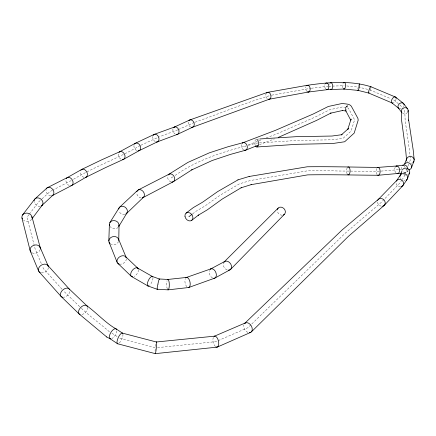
<?xml version="1.0" encoding="UTF-8"?>
<svg xmlns="http://www.w3.org/2000/svg" width="436" height="436" viewBox="0 0 436 436"><rect width="100%" height="100%" fill="white"/><g stroke="black" fill="none" stroke-linecap="round" stroke-linejoin="round"><path stroke-width="0.33" stroke-dasharray="2.18 1.64" d="M404.722 174.743L403.818 177.174L402.357 179.316M404.946 174.138L406.755 169.277M407.883 166.241L408.783 163.925M409.687 161.614L410.363 159.876L409.48 150.562L405.164 120.527L404.755 110.793L402.51 107.823M401.987 179.85L399.796 183.066L384.563 198.969M28.934 214.697L26.934 217.319L34.193 245.272M29.332 214.169L38.526 202.097L41.507 199.35M384.1 199.454L381.331 202.348L345.23 233.178L251.381 324.362M250.896 324.836L247.98 327.67L215.82 341.65L157.167 347.666M42.003 198.892L49.949 191.578L52.32 190.369M406.832 172.067L408.401 170.787M192.619 213.858L195.797 211.405L204.806 206.103L220.049 195.263L239.446 183.85L250.188 180.553L307.489 170.825L325.441 170.487L337.824 171.005L378.121 171.332L398.384 169.686M171.157 177.959L172.863 176.88M175.136 175.446C196.162 160.557 220.927 152.387 245.675 146.076M71.215 180.569L52.909 190.063M73.515 179.256C94.955 166.421 118.69 158.066 140.278 145.52M140.877 145.232L159.015 136.931M177.774 129.846L159.641 136.697M178.384 129.563L194.385 122.423M244.383 146.431L245.621 145.929M248.089 144.926L261.791 139.624M259.382 144.714L274.457 138.888M266.162 137.956L276.784 133.912L314.972 117.17L329.6 109.774L342.276 106.973L344.691 107.3M195.017 122.194C220.403 113.42 245.234 102.716 271.023 95.288M248.253 145.373L256.63 143.084L296.616 140.49L332.385 139.776L343.127 138.288L351.078 131.122L354.599 119.78L348.435 108.242L347.111 107.621M271.683 95.168L310.623 88.323M404.254 172.781L405.594 172.591M399.016 169.599L401.534 169.25M311.299 88.241L327.97 86.268M258.123 139.068L259.295 138.997M328.559 86.235L344.113 85.701M346.762 85.957L358.692 87.124L367.804 89.396M155.167 347.634L120.014 338.44L118.946 337.726M369.761 89.881L390.678 98.689M111.987 333.235L118.412 337.366M109.398 331.78C99.86 323.316 89.326 316.04 80.175 307.146M393.752 99.986L399.458 104.591M399.976 105.005L402.134 107.327M79.69 306.677L63.787 291.188M61.972 289.177L43.404 268.538L42.347 266.036M41.289 263.54L35.207 249.174L34.362 245.926M48.429 267.513A5.406 3.962 -31.8 0 1 41.349 272.898M40.221 249.496A5.254 4.131 -18.6 0 1 32.046 252.875M69.787 291.668A5.526 3.613 -42.8 0 1 63.138 297.292M87.641 307.32A5.63 3.423 -46.6 0 1 85.729 312.105A5.63 3.423 -46.6 0 1 81.074 314.656M190.581 126.996A3.88 2.883 67.1 0 1 188.232 122.047M175.136 134.059A3.962 2.899 66.8 0 1 173.021 128.696M155.281 141.613A4.055 2.927 66.4 0 1 152.851 136.239M267.241 98.607A3.543 2.523 75.8 0 1 266.074 93.745M136.697 150.551A4.153 3.107 61.7 0 1 134.059 144.926M120.897 159.085A4.246 3.107 62.2 0 1 118.488 153.221M40.254 206.244A4.791 3.837 38.4 0 1 34.095 201.546M31.594 219.172A5.079 4.202 9 0 1 23.549 220.284M84.034 177.381A4.453 3.199 60.5 0 1 80.371 171.604M69.226 185.523A4.54 3.243 59.7 0 1 65.994 179.343M50.729 195.851A4.676 3.493 53.1 0 1 46.003 190.183M247.937 332.406A5.428 3.761 58.3 0 1 243.849 324.891M381.391 206.19A4.186 3.564 45.4 0 1 377.456 201.546M400.57 186.755A4.011 3.526 37.1 0 1 395.997 183.125M404.859 180.727A3.962 3.537 25.4 0 1 403.894 180.776M400.455 178.689A3.962 3.537 25.4 0 1 400.019 177.599M408.216 174.607A3.919 3.51 18.4 0 1 407.6 174.918M405.469 175.136A3.919 3.51 18.4 0 1 404.755 174.961M404.303 174.781A3.919 3.51 18.4 0 1 403.665 174.416M167.299 288.932A5.21 1.319 89.2 0 1 167.07 280.74M118.254 227.232A4.851 4.082 14.7 0 1 110.134 226.584M124.816 214.468A4.682 3.837 37.7 0 1 118.832 210.833M243.642 149.875A3.962 2.807 71.4 0 1 241.811 143.896M118.581 241.359A4.987 4.077 -11.8 0 1 111.109 244.258M110.853 244.133A4.987 4.077 -11.8 0 1 110.608 243.986M116.755 330.891A5.766 2.562 -58.8 0 1 111.698 338.674M255.071 144.861A3.913 1.858 86.3 0 1 255.605 139.613M141.139 197.982A4.518 3.472 54.4 0 1 136.713 192.875M171.152 181.916A4.327 3.27 59.7 0 1 167.707 176.019M122.985 334.172A5.859 1.94 -65.5 0 1 118.924 343.35M155.085 351.035A5.881 0.512 -84.4 0 1 155.336 347.519M155.456 346.451A5.881 0.512 -84.4 0 1 155.854 343.704M186.842 286.73A5.161 2.491 78.1 0 1 185.158 278.991M215.357 346.489A5.635 2.703 76.9 0 1 213.313 337.426M227.178 269.944A4.932 3.701 54.3 0 1 223.417 263.175M212.49 277.939A5.014 3.243 66.8 0 1 209.46 270.429M407.567 112.314A3.477 3.057 -23.1 0 1 402.619 113.398M404.03 105.654A3.433 2.654 -44.1 0 1 403.605 106.776M401.207 108.738A3.433 2.654 -44.1 0 1 400.052 108.891M396.035 99.255A3.433 1.875 -59.6 0 1 393.425 102.88M370.862 88.285A3.368 0.643 -71.3 0 1 369.51 92.127M138.392 269.312A5.205 2.943 -53.1 0 1 138.43 269.53M138.457 269.759A5.205 2.943 -53.1 0 1 134.103 276.413M126.407 258.82A5.15 3.75 -35.1 0 1 119.846 264.2M282.337 215.199A4.404 3.662 44.8 0 1 277.285 210.435M152.992 278.054A5.237 1.94 -64.8 0 1 149.793 285.177M158.633 284A5.297 0.354 -78.1 0 1 158.568 284.321M306.808 91.38A3.417 2.24 82 0 1 305.963 86.639M325.594 88.884A3.368 2.049 85.4 0 1 324.994 84.497M346.189 109.567A3.428 0.365 -73.6 0 1 346.32 109M347.127 173.806A3.973 1.766 -89.8 0 1 347.209 167.855M376.911 174.367A3.935 2.022 88.3 0 1 376.671 168.487M357.918 88.889A3.357 0.534 -79.6 0 1 358.081 87.538M358.223 86.726A3.357 0.534 -79.6 0 1 358.588 85.222M342.892 87.767A3.352 1.461 -87.4 0 1 343.154 83.374M329.267 84.426A3.357 1.858 88 0 1 329.453 83.908M412.489 162.781A3.831 3.444 6.1 0 1 411.399 163.211M407.311 161.887A3.831 3.444 6.1 0 1 406.674 160.72M395.697 172.716A3.886 2.398 83.8 0 1 395.18 167.255M407.845 170.056A3.929 3.079 69.2 0 1 402.69 171.375M401.66 169.44A3.929 3.079 69.2 0 1 402.036 166.192M407.001 169.62A3.88 3.455 34.7 0 1 406.772 169.539M406.548 169.44A3.88 3.455 34.7 0 1 405.72 168.928M404.417 167.228A3.88 3.455 34.7 0 1 404.15 165.669"/><path stroke-width="0.65" d="M118.766 240.334L119.039 225.112M108.826 240.945L109.387 224.333M347.819 129.263L351.089 119.012L350.969 120.025M407.546 178.531L409.589 172.896M347.258 105.91L347.23 105.894A3.433 2.393 -51.7 0 0 345.982 107.191M400.177 175.61L402.014 170.792M411.404 167.882L414.037 160.949M404.608 164.001L406.761 158.6M347.857 129.323L348.506 128.511L341.464 134.773M118.914 226.235L126.963 212.942M109.856 222.622L119.083 207.885M403.066 185.382L407.148 179.321M396.52 180.749L400.493 175.027M32.171 218.556L42.336 205.002M22.498 214.992L34.711 199.187M384.361 205.236L402.788 185.725M378.301 199.459L396.798 180.406M230.639 269.334L284.452 214.267M224.131 261.932L278.206 208.065M251.278 331.976L348.282 236.47L384.203 205.389M126.353 213.684L143.608 197.143M244.689 323.37L342.184 229.892L378.628 199.154M42.014 205.361L53.034 195.088M119.687 207.138L137.689 190.336M35.027 198.821L47.028 187.921M191.764 220.322L198.516 215.041L198.151 215.286L207.285 209.847L222.289 199.023L241.359 187.665L241.004 187.823L251.316 184.608L251 184.684L307.696 174.869C331.197 174.471 354.702 175.13 378.219 175.261M188.913 216.719L192.091 214.267M186.068 213.111L193.252 207.634L202.511 202.25L217.629 191.617L238.072 179.823M173.43 181.643L192.074 169.708L191.72 169.898L212.223 160.502L230.502 154.388L245.632 150.191M168.885 174.275L187.921 162.394L209.285 152.856L228.099 146.719L243.31 142.621M86.088 177.185L71.766 185.485L52.315 195.584A4.676 3.493 53.1 0 1 51.677 195.797M67.209 177.632L81.668 169.457M123.72 159.244L139.302 150.578M215.008 277.999L230.088 269.759M119.611 151.81L135.253 143.319M210.697 268.958L224.883 261.393M142.91 197.666L173.25 181.747M138.223 189.96L169.064 174.171M47.584 187.573L67.389 177.539M85.908 177.278L105.49 167.626L123.546 159.331M139.128 150.665L157.549 141.771M81.843 169.364L101.724 159.81L119.786 151.717M341.426 134.898L342.135 134.659L331.981 136.037L296.431 136.664L259.878 138.959M135.427 143.231L154.208 134.392M177.561 134.31L192.799 127.127M174.324 127.083L189.633 120.042M278.244 137.427L316.416 120.483L331.049 113L330.559 113.186L342.598 110.482L342.255 110.499L346.097 111.011M217.319 347.072L250.477 332.477M214.327 336.238L245.479 322.869M245.795 150.131L258.161 145.183M242.977 142.73L275.492 130.326L313.364 113.932L328.313 106.471L342.293 103.446C345.11 104.139 349.318 103.501 351.285 106.15L357.907 118.352L358.196 120.14L354.19 133.1L344.663 141.76L332.657 143.531L296.802 144.311L256.891 146.987M157.38 141.842L177.392 134.381M192.63 127.198L269.453 99.157M154.377 134.321L174.493 127.012M189.796 119.971L267.344 92.41M188.804 287.477L214.643 278.173M210.882 268.876L186.281 277.503A5.161 2.491 78.1 0 1 190.036 282.185A5.161 2.491 78.1 0 1 188.178 287.547M249.06 176.493L307.282 166.775C330.859 166.481 354.43 167.179 378.023 167.397M237.887 179.877L249.218 176.444M269.148 99.239L308.459 92.029M267.65 92.328L307.396 85.282M401.578 173.157L378.35 175.25M396.684 166.002L403.769 165.037M308.317 92.045L327.191 89.674M307.538 85.265C328.466 82.257 350.304 80.295 370.818 86.715M188.499 287.542L168.094 289.853L157.14 289.281L147.957 285.962M167.876 279.454L186.586 277.427M216.992 347.154L155.281 353.64L117.578 343.759M156.355 341.988L214.654 336.156M377.898 167.408L396.831 165.991M327.065 89.691L344.058 89.037M167.958 279.454L159.331 278.98L152.371 276.479M343.966 89.037L358.12 90.405M358.087 90.394L368.703 93.048L392.095 102.945M122.325 333.099L156.388 341.993M370.856 86.726L395.414 97.026M115.938 328.809C106.291 323.55 96.612 312.89 86.835 305.75M79.325 314.138L106.804 337.028M106.651 336.952L110.204 338.794M137.569 268.036L152.475 276.538M131.552 276.511L147.848 285.907M116.08 328.886L122.554 333.186M110.057 338.718L117.469 343.704M395.621 97.146L403.267 103.272M391.888 102.825L398.76 108.411M125.59 256.635L137.858 268.26M86.993 305.898L69.133 288.883L47.611 265.192M117.785 263.3L131.258 276.288M61.144 296.524L79.167 313.991M39.017 271.699L60.991 296.355M403.622 103.626L407.616 108.847M398.406 108.063L401.899 112.733M345.661 110.51L350.669 120.014M40.052 247.174L48.173 266.009M118.538 239.086L126.238 257.611M30.253 250.94L38.613 271.072M109.06 242.193L117.126 262.336M31.937 216.654L40.232 247.659M21.931 217.984L30.171 250.695M401.322 111.136L401.66 120.886L405.774 151.15L406.543 160.083M414.189 159.669L413.192 149.973L408.652 119.976L408.685 120.374L408.194 110.444M40.259 272.604A5.406 3.962 -31.8 0 1 40.87 265.448A5.406 3.962 -31.8 0 1 48.385 266.734M31.13 252.237A5.254 4.131 -18.6 0 1 33.158 245.539A5.254 4.131 -18.6 0 1 40.286 247.915M40.325 248.171A5.254 4.131 -18.6 0 1 40.325 248.961M62.615 297.243A5.526 3.613 -42.8 0 1 61.983 290.763A5.526 3.613 -42.8 0 1 69.422 289.237M69.537 289.433A5.526 3.613 -42.8 0 1 69.64 289.64M80.11 314.541A5.63 3.423 -46.6 0 1 80.295 307.898A5.63 3.423 -46.6 0 1 87.26 306.236M87.369 306.426A5.63 3.423 -46.6 0 1 87.462 306.633M188.902 120.592A3.88 2.883 67.1 0 1 193.927 122.587A3.88 2.883 67.1 0 1 191.535 127.307M173.719 127.503A3.962 2.899 66.8 0 1 178.58 129.47A3.962 2.899 66.8 0 1 176.858 134.501M176.667 134.511A3.962 2.899 66.8 0 1 176.482 134.506M153.472 134.958A4.055 2.927 66.4 0 1 158.366 136.495A4.055 2.927 66.4 0 1 157.205 141.896M157.025 141.94A4.055 2.927 66.4 0 1 156.262 141.945M153.14 135.449A4.055 2.927 66.4 0 1 153.238 135.274M266.434 93.108A3.543 2.523 75.8 0 1 270.778 94.901A3.543 2.523 75.8 0 1 268.342 99.206M80.802 170.323A4.453 3.199 60.5 0 1 86.513 171.473A4.453 3.199 60.5 0 1 85.325 177.457M66.583 178.166A4.54 3.243 59.7 0 1 72.376 180.057A4.54 3.243 59.7 0 1 70.785 185.791M66.337 178.509A4.54 3.243 59.7 0 1 66.452 178.329M134.408 144.147A4.153 3.107 61.7 0 1 140.038 145.515A4.153 3.107 61.7 0 1 137.961 150.883M119.006 152.317A4.246 3.107 62.2 0 1 124.549 154.328A4.246 3.107 62.2 0 1 122.374 159.543M22.405 218.976A5.079 4.202 9 0 1 26.002 213.117A5.079 4.202 9 0 1 31.964 217.946M46.254 189.006A4.676 3.493 53.1 0 1 52.249 188.892A4.676 3.493 53.1 0 1 52.511 195.486M34.351 199.813A4.791 3.837 38.4 0 1 41.169 199.301A4.791 3.837 38.4 0 1 41.218 205.923M34.101 200.773A4.791 3.837 38.4 0 1 34.264 200.042M167.555 279.656A5.21 1.319 89.2 0 1 169.304 284.501A5.21 1.319 89.2 0 1 167.762 289.727M157.369 288.932A5.297 0.354 -78.1 0 1 157.881 284.125A5.297 0.354 -78.1 0 1 159.391 279.329M378.023 199.813A4.186 3.564 45.4 0 1 384.04 200.015A4.186 3.564 45.4 0 1 383.462 205.896M383.255 205.988A4.186 3.564 45.4 0 1 382.585 206.179M377.701 200.407A4.186 3.564 45.4 0 1 377.794 200.2M396.297 181.131A4.011 3.526 37.1 0 1 402.559 180.831A4.011 3.526 37.1 0 1 401.256 186.635M400.101 175.822A3.962 3.537 25.4 0 1 406.047 174.395A3.962 3.537 25.4 0 1 406.167 180.237M399.954 176.471A3.962 3.537 25.4 0 1 400.035 176.035M402.439 169.795A3.919 3.51 18.4 0 1 408.096 168.863A3.919 3.51 18.4 0 1 408.755 174.187M242.247 143.253A3.962 2.807 71.4 0 1 247.098 145.679A3.962 2.807 71.4 0 1 244.373 150.202M136.877 191.666A4.518 3.472 54.4 0 1 143.057 191.36A4.518 3.472 54.4 0 1 142.294 197.906M118.685 209.035A4.682 3.837 37.7 0 1 125.208 207.247A4.682 3.837 37.7 0 1 125.753 214.109M109.632 225.614A4.851 4.082 14.7 0 1 114.254 220.594A4.851 4.082 14.7 0 1 118.772 226.349M110.521 338.881A5.766 2.562 -58.8 0 1 110.984 332.27A5.766 2.562 -58.8 0 1 116.516 329.382M256.602 139.193A3.913 1.858 86.3 0 1 258.406 144.73A3.913 1.858 86.3 0 1 255.463 145.847M168.149 175.005A4.327 3.27 59.7 0 1 173.915 176.188A4.327 3.27 59.7 0 1 172.465 182.003M172.253 182.03A4.327 3.27 59.7 0 1 171.822 182.035M244.383 323.746A5.428 3.761 58.3 0 1 251.398 326.052A5.428 3.761 58.3 0 1 249.272 332.69M117.949 343.83A5.859 1.94 -65.5 0 1 118.243 337.617A5.859 1.94 -65.5 0 1 122.734 333.371M156.284 342.053A5.881 0.512 -84.4 0 1 156.311 348.075A5.881 0.512 -84.4 0 1 155.14 353.449M185.627 278.037A5.161 2.491 78.1 0 1 185.998 277.661M214.027 336.423A5.635 2.703 76.9 0 1 218.583 341.611A5.635 2.703 76.9 0 1 215.913 346.903M223.842 262.303A4.932 3.701 54.3 0 1 230.797 264.096A4.932 3.701 54.3 0 1 228.224 270.167M210.348 269.17A5.014 3.243 66.8 0 1 215.875 272.533A5.014 3.243 66.8 0 1 213.825 278.304M401.785 112.581A3.477 3.057 -23.1 0 1 404.586 107.692A3.477 3.057 -23.1 0 1 407.878 111.785M399.191 108.678A3.433 2.654 -44.1 0 1 399.54 103.61A3.433 2.654 -44.1 0 1 404.085 104.907M392.558 103.092A3.433 1.875 -59.6 0 1 392.356 98.689A3.433 1.875 -59.6 0 1 396.068 97.92M396.095 98.067A3.433 1.875 -59.6 0 1 396.122 98.378M369.074 92.814A3.368 0.643 -71.3 0 1 369.09 89.854A3.368 0.643 -71.3 0 1 370.987 86.971M118.81 263.954A5.15 3.75 -35.1 0 1 118.875 257.409A5.15 3.75 -35.1 0 1 126.129 257.404M126.217 257.622A5.15 3.75 -35.1 0 1 126.293 257.845M119.311 264.112A5.15 3.75 -35.1 0 1 119.055 264.042M132.691 276.784A5.205 2.943 -53.1 0 1 131.955 270.843A5.205 2.943 -53.1 0 1 138.19 268.729M277.563 209.024A4.404 3.662 44.8 0 1 284.01 208.659A4.404 3.662 44.8 0 1 283.28 215.003M277.41 209.471A4.404 3.662 44.8 0 1 277.476 209.242M148.932 285.831A5.237 1.94 -64.8 0 1 148.3 280.604A5.237 1.94 -64.8 0 1 152.867 277.094M109.594 243.086A4.987 4.077 -11.8 0 1 112.308 236.813A4.987 4.077 -11.8 0 1 118.739 240.083M110.155 243.664A4.987 4.077 -11.8 0 1 109.954 243.479M326.15 83.069A3.368 2.049 85.4 0 1 328.848 86.279A3.368 2.049 85.4 0 1 326.548 89.625M325.578 83.472A3.368 2.049 85.4 0 1 325.91 83.194M306.628 85.669A3.417 2.24 82 0 1 310.165 88.475A3.417 2.24 82 0 1 307.331 91.8M345.933 110.891A3.433 2.393 -51.7 0 1 345.623 110.515M345.541 110.368A3.433 2.393 -51.7 0 1 345.356 108.76M345.508 108.166A3.433 2.393 -51.7 0 1 345.868 107.381M346.985 106.684A3.428 0.365 -73.6 0 1 347.263 105.888M347.677 167.217A3.973 1.766 -89.8 0 1 350.097 170.874A3.973 1.766 -89.8 0 1 347.683 174.596M377.402 167.604A3.935 2.022 88.3 0 1 380.148 171.299A3.935 2.022 88.3 0 1 377.592 175.076M359.111 83.941A3.357 0.534 -79.6 0 1 359.171 87.489A3.357 0.534 -79.6 0 1 357.918 90.023M343.628 82.655A3.352 1.461 -87.4 0 1 345.574 85.756A3.352 1.461 -87.4 0 1 343.355 88.699M330.079 83.031A3.357 1.858 88 0 1 332.777 86.056A3.357 1.858 88 0 1 330.275 89.189M406.575 160.295A3.831 3.444 6.1 0 1 411.584 156.628A3.831 3.444 6.1 0 1 413.045 162.388M395.839 166.383A3.886 2.398 83.8 0 1 399.48 169.321A3.886 2.398 83.8 0 1 396.962 173.675M402.701 165.467A3.929 3.079 69.2 0 1 406.058 165.658A3.929 3.079 69.2 0 1 407.889 169.37M404.575 164.225A3.88 3.455 34.7 0 1 410.739 164.209A3.88 3.455 34.7 0 1 409.099 169.746M185.011 216.567A4.594 3.586 52.1 0 0 191.584 220.453A4.594 3.586 52.1 0 0 190.178 213.111A4.594 3.586 52.1 0 0 185.011 216.567"/></g></svg>
